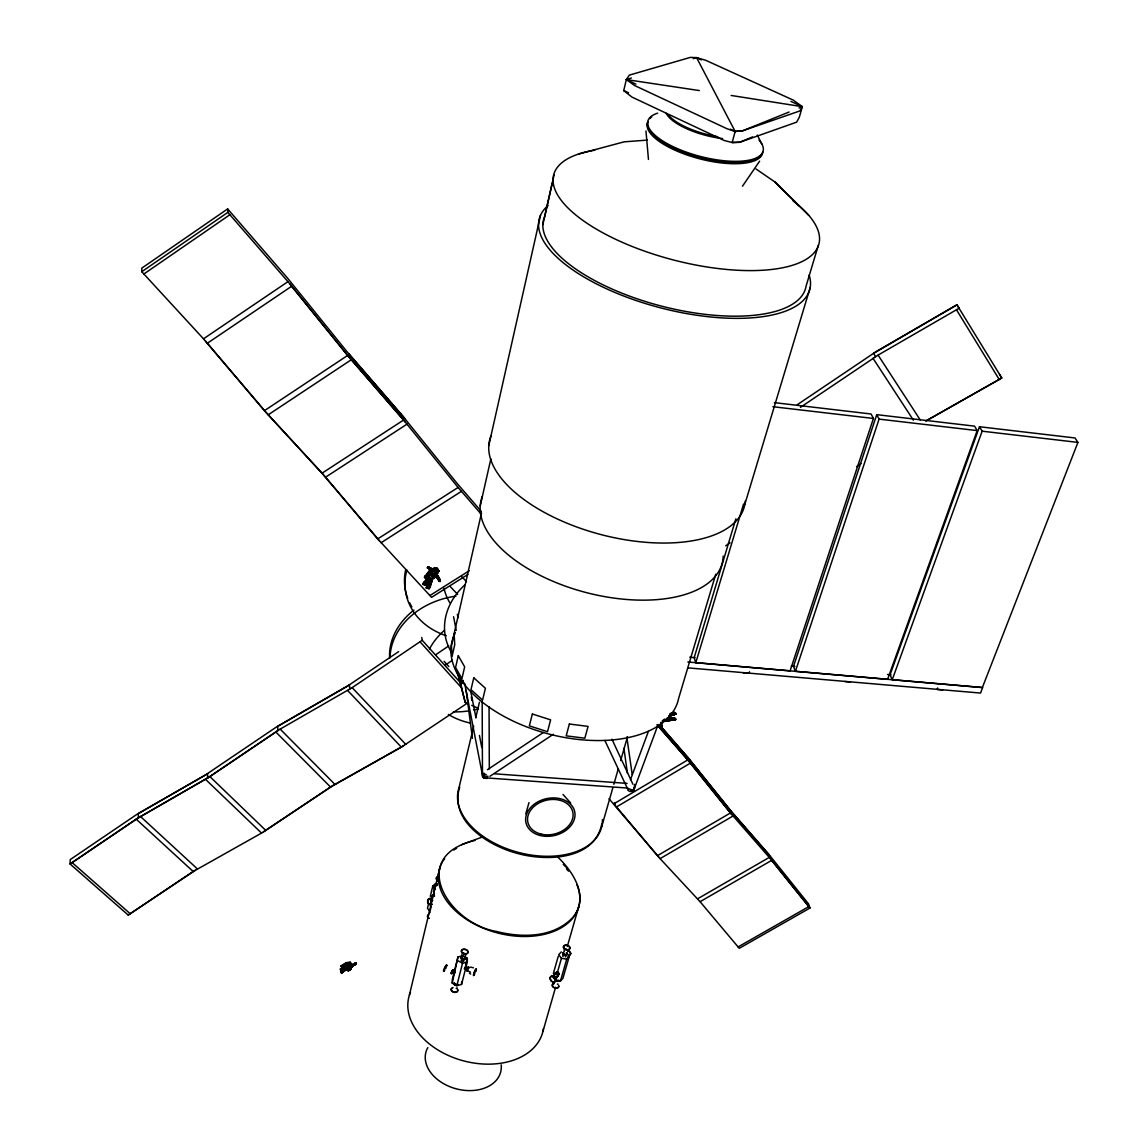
<?xml version="1.0" encoding="UTF-8"?>
<svg xmlns="http://www.w3.org/2000/svg" width="1148" height="1148" viewBox="0 0 1148 1148"><rect width="100%" height="100%" fill="white"/><g stroke="black" fill="none" stroke-linecap="round" stroke-linejoin="round"><path stroke-width="1.5" d="M467.939 574.431L431.562 597.333L377.721 538.914L322.043 473.191L264.456 410.654L203.497 338.818L141.778 271.717L141.778 268.158L227.648 208.907L287.545 278.117L347.083 351.79L402.919 416.265L457.263 483.609L481.313 511.42M467.91 702.763L401.355 747.133L330.524 787.04L261.529 833.089L193.194 871.533L128.189 915.071L70.071 863.985L138.334 817.821L138.348 813.487L207.544 773.795M660.961 723.412C663.128 728.851 659.641 724.991 661.578 722.723M660.861 722.494L661.535 726.34M128.189 915.071L195.303 870.227M355.751 962.928C356.11 964.248 356.024 961.364 353.9 964.707C357.157 963.229 356.44 964.349 355.679 962.785M440.287 580.988C440.1 579.051 440.129 583.098 439.469 579.912M666.845 718.217L667.375 719.681L668.265 719.05M440.158 580.199C440.086 581.333 440.373 582.653 438.794 579.553M462.716 955.739L457.98 956.944L452.341 979.316L452.226 983.104L456.832 985.673L461.553 984.439L467.279 962.067L467.351 958.307L464.266 956.6M666.113 721.059L667.375 721.03L666.902 718.978M461.553 984.439L461.625 981.927M427.874 577.846C435.723 574.474 419.12 590.043 427.96 580.615L425.219 583.858M438.263 570.456L439.096 570.728L438.536 571.675L437.56 571.23L438.393 570.628L437.976 571.274L437.445 568.992L434.001 568.303L437.058 568.131L438.177 571.058M452.226 983.104L457.98 956.944M667.131 719.724L666.457 720.743L667.375 721.03M662.439 721.087L668.638 720.657L669.399 719.15M356.009 963.315L354.502 963.315M439.713 580.587L440.1 581.362L439.698 580.343M668.638 720.657L668.882 719.767M342.793 971.136L341.717 972.815L342.204 971.983M661.75 726.741L660.817 725.679M667.734 719.911L667.978 721.217L670.375 720.427M345.275 970.189L341.917 972.801L341.272 972.112M352.034 966.099L351.518 964.478L352.393 965.238M464.309 968.926L464.969 967.104M429.108 568.059C428.792 566.954 426.382 568.174 428.419 567.93M439.957 580.185L439.784 581.448L439.469 580.443M465.801 966.501L465.571 967.348M483.251 775.244L483.552 777.698L626.679 787.987M439.655 580.142L438.923 581.161L436.384 576.913M462.974 680.305L462.314 683.16L462.127 680.262M428.764 567.083L427.415 567.83L427.874 567.198M661.09 725.321L661.205 726.698L662.224 726.325M435.881 576.683L437.862 575.636L435.967 576.856L437.603 573.211L435.594 571.374L437.531 573.11M439.311 581.29L438.88 580.199M429.223 567.772L428.735 568.719L429.783 569.336L430.557 567.93L427.817 567.801L428.276 567.227L427.429 568.03L429.122 567.212L428.764 567.93L431.619 570.47M662.052 726.34L661.047 726.383M341.817 972.5L342.018 972.083M427.946 567.27L427.515 567.959L428.591 567.37M429.209 567.6L427.759 567.758L429.969 568.748M427.644 567.37L428.247 567.643M435.049 568.404L436.312 568.045M356.181 963.502L356.095 964.392L356.382 963.703M439.139 580.371L436.584 577.128M438.536 571.675L437.56 571.274M355.708 963.846L355.909 963.143M340.741 970.907L340.856 970.089L341.616 971.05M428.147 577.587L424.086 582.065L425.348 583.299M431.103 574.603C436.828 580.285 432.839 574.287 428.965 573.526L427.702 575.478C426.884 578.578 430.055 567.313 431.304 571.317C434.403 570.283 431.074 568.03 430.887 570.915M350.441 968.094L350.111 965.152L351.144 964.578M348.518 962.813L346.337 962.627L340.999 966.114L342.434 968.84L343.123 967.061L347.543 964.908M343.855 968.266L345.778 966.013L348.432 966.831M601.71 824.321C594.119 860.369 545.931 861.445 517.231 853.38C488.861 845.904 448.839 821.423 459.702 786.997M661.736 724.001C658.191 724.044 662.941 726.555 661.607 722.465M347.083 968.539C347.385 971.61 344.386 969.371 344.386 967.606C344.357 964.133 349.724 972.241 348.246 966.343M351.403 964.98L352.364 965.253L352.479 966.946M437.331 575.335L435.723 571.489L433.198 570.7M673.689 713.999L673.474 712.793L674.55 712.219L676.029 713.812L668.667 716.065L669.93 715.922M350.7 966.573C354.459 969.285 340.927 974.623 351.991 966.788M346.897 962.598L348.346 965.339L349.193 965.095L348.791 963.315M434.949 570.872L435.781 568.791M563.194 953.658L564.041 954.949M446.759 965.899L446.515 965.109M434.647 570.413L433.901 570.255M431.548 896.932L432.107 895.627M431.863 896.071L431.892 897.219M427.472 567.6L427.745 567.514M433.915 569.795L435.853 567.93L435.25 568.805L434.001 568.303M453.187 971.667C454.508 967.936 450.518 974.666 452.441 973.03M454.02 974.609L455.297 971.696L454.795 972.399M431.82 897.076L432.122 896.244M437.804 570.398L436.326 568.691M341.989 972.643L342.463 970.72L340.454 968.926L341.745 972.629M434.288 578.233L433.686 576.583M431.906 581.878L428.706 587.317L431.978 581.161M664.764 720.27L666.744 719.208L666.873 720.112L664.764 720.27L663.903 719.753L664.534 719.208M562.592 955.854L563.094 956.542M666.873 720.112L667.002 719.365M431.289 571.087C428.591 569.494 429.467 566.05 431.992 569.264M434.231 571.058C433.872 569.609 438.378 573.44 433.226 570.642M675.914 713.267L674.378 713.31L674.407 714.616L673.933 712.678M675.124 714.386L674.034 712.664M422.894 584.318C422.464 580.314 424.746 588.12 425.65 583.945M428.161 586.901L427.257 585.738L429.983 580.716M557.426 976.36A2.023 1.535 38.1 0 0 557.842 975.068L556.909 973.719L555.087 973.648M433.399 578.936C435.063 577.702 431.375 575.335 429.983 574.603L428.505 576.138L427.702 575.478M348.734 962.813L350.671 963.229L349.078 963.473M345.448 968.639L343.008 970.806M555.933 972.801L557.139 971.839L558.933 973.375A1.808 1.363 38.1 0 1 558.574 974.552L557.741 974.781A1.579 1.205 38.1 0 1 557.268 974.695M428.95 582.093C423.54 588.307 430.299 591.45 431.002 584.16M429.539 587.647L429.524 588.58L427.544 587.389M341.975 972.141L341.071 972.858M437.531 573.196L435.68 576.569L434.073 573.641L435.365 571.489L437.603 573.211L434.231 570.628M436.9 573.082L435.752 576.052L434.131 576.483M425.449 585.006L425.65 583.284M554.24 974.279L556.077 972.686L558.43 974.709A2.396 1.808 38.1 0 1 557.942 976.259L557.454 976.518M488.761 445.74L540.507 215.307M466.834 970.605L468.743 966.889L468.499 968.481M554.068 174.927L544.697 216.427A135.435 53.856 14.6 0 0 659.311 305.54A135.435 53.856 14.6 0 0 806.083 286.11L818.337 245.285M542.861 224.692L552.288 182.948M480.208 506.053L490.856 458.884M481.5 512.926L453.661 635.705L455.297 632.663M467.882 967.879L467.136 968.108M468.556 968.18C469.044 965.296 465.686 972.557 467.509 970.548M468.657 968.108L467.824 968.41M341.86 970.06L342.434 972.672M473.622 973.891L473.794 975.255M674.608 712.564L673.417 712.879L673.79 715.032L674.278 713.224L672.183 712.607M345.993 969.5L348.346 969.572L349.423 968.381L348.963 964.162L349.724 966.128L348.375 969.716L346.323 970.117L345.06 969.156L345.089 966.214L346.151 967.047L346.725 966.085L348.274 966.286M428.692 903.146L427.486 908.255L429.955 911.684M430.313 896.344L432.753 886.141L435.494 883.515L433.456 892.01M623.737 90.549L626.349 79.599L629.319 75.137L690.292 57.4L696.592 57.63L705.719 60.299L793.44 100.192L802.323 106.678L799.281 117.34L796.64 122.147L739.857 142.237L732.166 142.539L724.144 140.458L631.917 97.063L623.737 90.549L628.53 92.83M430.213 905.6L432.653 895.411M409.406 995.072L439.842 867.802M473.708 726.225L458.942 787.959A73.974 45.36 14.8 0 0 523.215 853.567A73.974 45.36 14.8 0 0 602.427 819.586M475.76 717.644L479.448 702.203M430.356 909.977L431.174 906.576M433.614 896.373L434.432 892.957M346.983 969.142L346.022 969.888M456.832 985.673L462.529 963.272L467.279 962.067M465.6 965.181L467.351 958.307M433.93 578.291L430.744 575.119L429.108 575.033L430.514 573.9L428.965 573.526M438.349 570.972L439.067 570.743M439.497 580.73L438.923 581.161L438.823 579.855M439.512 581.118L438.952 580.501L439.426 581.075M352.336 966.817L352.092 965.87M433.169 571.977L431.806 572.594L431.519 570.8M341.157 971.94L341.372 971.208M439.885 581.39L440.201 580.171M350.527 968.898L350.886 968.137L351.331 969.027L348.633 970.605M553.379 973.389L558.215 956.428M525.77 813.846L528.998 802.581M557.067 973.604L561.444 958.322L558.703 954.734L561.257 951.922M542.889 1031.535L555.575 987.309M567.299 946.483L579.008 905.672M601.681 826.704L612.874 787.686M613.85 784.285L618.227 769.016M620.666 760.536L627.482 736.786M555.13 980.392L560.396 981.153L566.753 959.097L569.293 956.284L566.552 952.697M569.293 956.284L562.936 978.311L560.396 981.153M341.501 972.557L341.186 972.169M341.473 972.342L340.482 970.921M670.317 720.585L668.854 720.6M340.712 972.184L341.487 970.935L341.186 972.327M452.743 970.778L452.829 970.06M715.778 574.158L678.626 698.4A116.838 65.379 14.7 0 1 544.209 732.754A116.838 65.379 14.7 0 1 454.594 634.342M673.273 719.294L673.546 718.045M735.839 518.839L694.153 657.747L695.803 662.669L790.097 670.848L873.427 418.46L871.088 413.998L774.355 402.632M695.803 662.669L743.588 503.972M744.88 504.173L810.287 287.23M427.817 577.961L423.885 583.098L424.043 582.352M350.255 964.349L350.585 963.301M452.613 972.801C449.456 976.79 454.967 967.176 452.283 970.548M674.321 717.859L673.632 719.509C677.234 721.891 674.823 715.333 673.058 718.892L673.56 720.255L674.321 719.193M749.515 671.752L749.027 673.288L743.172 672.785M467.982 968.252L468.241 966.659L466.806 970.548M466.432 969.873L466.719 969.099M435.508 567.729L435.322 568.705L436.154 567.801M473.909 973.002L473.421 975.613L474.583 974.236M474.081 975.111L476.004 969.242M475.961 971.423L476.377 968.869L475.645 969.615M435.494 571.489C441.779 570.312 431.562 567.342 437.029 568.102L438.149 569.394L436.871 569.308M876.728 414.658L793.483 666.414L795.42 671.307L887.591 679.315L977.192 430.6L974.566 426.152L876.728 414.658L879.081 419.12L795.42 671.307M344.974 967.391C341.717 968.697 345.792 970.778 346.524 970.089L349.336 968.41L349.466 966.2L348.102 964.966L349.308 966.243L349.207 968.367L346.395 970.003M350.843 968.481L349.982 968.783L350.872 968.151M348.318 963.445L350.527 963.631M437.56 570.9L437.503 569.264M342.649 966.3L343.037 965.827M344.816 967.908L341.143 968.553L341.702 970.95M350.054 968.381C352.12 968.898 350.987 968.611 348.762 970.447L347.069 970.003M979.488 426.74L890.044 674.837L892.24 679.716L982.372 687.537L1077.929 442.396L1075.002 437.962L979.488 426.74L982.143 431.189L892.24 679.716M630.467 779.693L648.405 731.391M629.678 789.135L633.696 790.369L657.833 725.407M427.774 587.03L426.984 586.499L430.07 580.587M937.629 687.982L937.069 689.474L942.666 689.962M634.241 788.145L634.543 784.428M452.915 970.046L451.064 973.719L451.781 973.074M451.221 972.657L452.025 970.95M451.537 971.925L451.551 972.987M346.567 968.553L347.256 969.17L346.237 968.309L346.667 966.731L345.519 968.51L348.016 968.453M453.259 971.538L453.647 969.859L452.9 970.562M467.595 968.926L467.308 970.763M473.823 973.059L474.741 970.978M345.39 970.089L341.501 970.849M350.728 963.1L350.556 964.679M349.136 962.655L350.384 962.225L350.571 964.09M430.213 578.836L429.051 579.18L429.696 578.549M434.245 569.709L434.776 568.777M341.444 970.648L342.463 970.089L341.43 970.218M342.649 971.868L345.074 970.605M426.224 588.092C425.937 585.767 428.663 586.585 426.783 588.35M346.237 968.309L346.423 966.774M445.754 968.467L446.185 967.534M345.605 966.372L343.424 967.147M429.438 569.293L430.687 568.016M674.823 720.112L673.359 717.73L667.447 718.304M346.983 969.873L349.839 968.324M436.369 572.235L436.168 571.46M429.065 581.692L429.653 580.472M427.386 573.943L426.597 575.076L427.974 575.134L427.759 575.937M430.328 569.006L430.256 567.643M445.209 966.659L444.19 968.682A3.946 0.746 -62.9 0 0 443.487 971.05L444.305 970.734M451.767 971.395L452.743 969.845M428.434 575.65L426.869 578.161M434.575 896.086L432.366 896.258A1.808 1.32 38.6 0 0 431.978 897.076M474.755 971.079L475.243 970.074M355.378 963.029L354.962 963.315M457.665 984.453L457.119 984.984A1.679 1.148 14.1 0 1 454.579 983.205M353.412 963.933C357.702 963.603 355.622 964.478 351.819 965.597M340.999 966.114L342.147 965.368M434.891 569.164L434.633 569.58M341.085 966.257L346.639 963.043M436.111 571.503L433.786 574.244M445.754 965.827L443.946 971.05M434.748 569.638L434.776 567.657M428.907 568.231L429.539 567.456M436.857 571.159L438.292 570.312M429.338 571.23L426.482 575.55L427.286 574.359M431.074 582.495L432.193 579.941M428.505 581.921C429.122 583.629 420.943 573.369 426.855 575.894L426.64 575.335M427.185 575.349L429.983 570.039L431.045 569.867C433.04 566.394 423.741 577.214 426.97 573.914M424.387 577.014L426.496 577.286L427.974 575.134M431.304 571.259L432.466 569.422M436.857 571.575L437.905 570.283M428.462 572.579L429.481 571.058M475.215 970.247L475.717 969.371M432.452 570.599C433.571 568.059 429.137 570.829 431.648 571.101M742.483 186.191L759.632 161.165M423.87 582.969L426.339 580.472M423.397 584.719L424.215 583.801M429.366 580.013L427.946 581.534M346.423 966.53L347.27 966.128M343.898 968.137L344.859 967.577M437.718 571.632L438.952 570.57L438.263 571.331M426.769 586.025C429.094 587.216 428.477 582.624 430.701 583.729L428.936 582.667M434.561 577.387L434.317 575.865L432.595 575.134M444.233 970.964L444.764 970.146M445.711 965.999L446.242 965.195M438.436 579.309L437.718 577.616M429.983 574.603L429.467 574.23M431.849 569.953L433.112 568.504L434.489 569.939M423.684 582.38L424.947 582.409L427.587 579.381M554.685 973.992L556.393 973.59L557.713 975.039A1.808 1.378 38.2 0 1 557.34 976.216M429.61 568.303L429.409 567.399M437.603 578.592L439.21 578.118L438.048 576.21M433.212 568.92L432.452 568.877M437.747 578.793L439.21 578.118L438.235 576.927M347.083 969.572L348.777 969.773L349.552 968.525M438.565 579.353L439.813 579.223M435.178 569.279L434.575 569.408M349.767 968.754L347.93 969.845M352.953 964.937C353.986 963.531 356.626 964.177 354.359 965.095M350.7 965.124L351.532 964.65L350.355 964.42M351.905 965.812L352.436 966.917M438.766 578.879L438.995 579.769L439.325 578.75M437.417 575.306C433.413 577.875 440 575.507 436.685 575.579M436.297 575.736L435.063 576.138M439.368 579.482L439.196 577.831L438.062 578.161M353.082 965.525L355.033 964.363M344.658 966.429L347.686 966.343M432.839 895.655L432.394 897.119M434.676 577.717L435.035 576.755M340.454 968.926L341.788 968.754L341.071 968.912M349.638 966.229L348.547 964.822L349.466 966.2M673.79 714.042L674.019 712.836M437.331 571.245L437.976 570.9M431.863 895.942L434.26 895.454M352.149 964.507L353.512 963.789M350.858 967.577L351.618 965.683M429.768 580.056L431.935 580.285L432.136 581.275M446.156 965.425L446.974 965.109A3.946 0.746 -62.9 0 1 446.902 965.698M668.423 719.437L674.063 719.954L667.906 719.71M351.475 967.448L350.771 967.276L351.934 966.53M674.206 714.099L675.914 714.314M426.066 587.747L429.352 588.278M430.285 579.166L429.323 579.295M670.274 715.778L674.321 714.802M343.926 970.562L345.118 969.142M343.281 971.337L344.17 970.734M461.898 957.289L461.596 957.532A1.665 1.119 14.1 0 0 462.701 959.369A1.665 1.119 14.1 0 0 464.653 958.379L464.481 957.977M429.61 568.447L431.519 569.064M432.107 896.244L432.896 895.87A1.693 1.248 38.6 0 1 433.901 896.1M431.146 578.85L431.921 578.305L430.428 578.836M436.283 575.55L435.465 576.382M141.778 271.717L227.892 212.337L227.648 208.907M143.816 274.042L229.887 214.719L287.961 281.662L347.643 355.45L403.608 420.01L458.081 487.455L481.041 513.96M398.657 651.605L347.127 686.332L275.405 727.689L205.363 775.029L136.21 814.822L70.258 859.565L70.071 863.985L136.196 819.17L209.883 776.593L280.169 729.109L352.163 687.652L422.22 640.254L421.746 637.513M435.594 654.834L448.739 645.894M203.497 338.818L287.961 281.662M797.286 404.713L876.139 351.604L956.944 304.823L959.111 308.238L878.077 355.105L800.472 407.325M445.065 665.223L452.355 660.287M207.386 343.223L291.75 286.196M138.334 817.821L207.702 777.957L277.945 730.501L277.615 726.297L349.379 684.926L349.896 689.073M354.388 964.019L353.34 965.698M429.639 579.84L430.873 579.826M725.694 545.817L730.099 542.875M263.681 831.769L332.705 785.691L403.579 745.755M856.58 466.619L861.014 463.663M487.484 769.677L543.406 732.481M264.456 410.654L347.643 355.45M268.158 414.844L351.259 359.769M489.952 776.278L553.307 734.289M322.043 473.191L403.608 420.01M325.573 477.195L407.052 424.114M345.778 966.013L343.883 967.075L345.778 966.013L345.964 967.061M377.721 538.914L458.081 487.455M342.836 971.294L343.855 970.763M381.093 542.731L461.381 491.387M343.553 968.783L342.118 969.386L342.377 970.634M343.152 964.994L344.73 964.004M429.955 595.511L469.374 570.671M349.982 968.783L350.858 968.238L351.015 969.142M348.447 970.562L351.259 968.984M346.682 965.167L343.123 967.061M926.823 420.412L1001.774 377.993L956.944 304.823L873.671 353.297M432.38 569.508L431.189 569.982L432.165 569.379M346.466 965.081L348.346 965.339M422.765 583.959L425.549 584.074M347.299 965.095L347.614 965.152M613.778 803.873L687.781 759.919L730.444 812.956L769.275 857.398L809.986 908.025L739.269 948.32L700.079 901.697L660.086 858.647L608.971 798.707M348.045 962.942L347.069 963.416L350.384 962.225M616.505 806.958L690.436 763.09M351.905 965.956L351.302 966.329M657.46 855.676L730.444 812.956M660.086 858.647L732.998 816.013M697.568 898.841L769.275 857.398M700.079 901.697L771.729 860.326M482.174 701.385L482.476 776.105L483.81 775.89M738.064 946.957L808.809 906.619M925.79 421.115L1001.774 377.993L999.549 374.478M344.63 963.818L347.744 962.368M474.928 840.422C406.751 856.422 448.28 923.623 496.725 931.502C521.967 937.959 553.35 937.83 572.565 917.683C589.857 897.851 573.512 871.82 557.713 857.054M342.133 970.734L343.74 971.38M557.254 976.001L557.612 975.8A1.794 1.363 38.1 0 0 557.985 974.638L557.828 974.193M557.225 976.819L557.727 976.561A2.396 1.808 38.1 0 0 558.215 975.011L556.479 973.102M664.118 719.696L665.854 719.796M349.738 965.152L351.503 966.501M483.552 777.698L484.083 773.192M425.406 583.701L424.803 582.61M569.078 955.911L570.671 953.471L569.121 951.132M569.193 956.155L570.929 953.5L569.236 950.946M752.586 136.885L739.714 142.28L732.166 142.539L735.15 131.446L696.592 57.63L693.249 58.677M554.757 973.26L557.598 973.848M431.002 578.678L431.921 578.305M556.292 972.069L556.694 971.897A1.665 1.263 38.1 0 1 558.028 972.141L558.918 973.375A1.794 1.363 38.1 0 1 558.559 974.537M789.106 112.016L742.856 130.714L735.15 131.446L727.258 128.849L634.686 85.569L626.349 79.599L631.371 78.021M799.022 108.012L802.323 106.678L790.929 101.397M354.502 964.593L352.493 965.913M553.81 975.082L552.805 976.274L553.422 978.01A2.052 1.55 38.1 0 0 555.144 978.857L556.22 978.527A2.382 1.808 38.1 0 0 556.723 977.594M554.01 975.499L553.738 977.752A1.607 1.205 38.1 0 0 555.072 978.412L555.89 978.168A1.822 1.378 38.1 0 0 556.278 977.45M461.596 844.684L483.15 836.72M426.037 584.963L424.688 584.92M671.695 713.41L674.35 712.922M674.522 717.887L673.833 719.193M345.175 966.401L343.912 966.96L345.648 967.247M664.821 719.638L665.625 719.351M671.149 714.644L669.829 715.046M457.263 984.396L456.832 984.539A1.65 1.134 14.1 0 1 455.828 984.482M340.282 969.357L344.4 968.381M354.589 965.038L353.598 964.191M348.174 968.453L346.409 968.51M347.744 965.698L348.619 965.439M436.312 576.87L437.589 575.464M670.776 713.138L673.417 712.879M343.166 967.262L343.984 967.032M578.449 154.076L624.067 141.85L647.3 140.099M676.029 713.812L673.159 714.243M432.251 895.584L433.714 895.627M432.509 896.043L433.399 896.014M431.949 904.107C425.291 905.844 427.53 894.493 432.466 900.491M432.093 904.351C424.846 906.231 427.286 893.847 432.667 900.391M429.553 572.694L430.27 572.522M426.999 587.546L428.362 587.719M661.722 723.685L660.861 723.656M675.698 719.767L674.163 719.81L675.856 719.294M344.4 968.898L340.712 969.242M348.978 962.383L347.571 963.143M431.562 574.158L432.495 574M673.661 713.568L669.758 714.07M343.611 966.903L344.443 966.917M673.46 714.472L670.705 714.96L670.116 714.056L670.647 715.692M343.553 971.495L343.094 970.39L343.812 970.921M348.217 962.598L349.136 962.526M432.437 575.306L433.671 576.64M673.187 719.739L669.987 719.423M431.591 568.432L432.581 568.963M666.471 719.997L668.653 719.868M463.189 953.601L464.223 953.701A1.693 1.134 14.1 0 1 465.399 954.505M348.318 969.586L346.509 969.974M665.668 720.37L663.056 720.47M675.67 718.705L674.608 718.634M488.029 776.263L482.476 776.105M667.16 720.356L665.065 720.442M667.519 720.47L662.468 720.542M662.482 721.202L667.706 721.001L666.385 721.145M662.827 720.657L664.505 720.6M423.598 583.485L424.459 583.5M673.245 718.677L673.431 719.638M668.638 717.07L670.604 717.328M668.71 717.242L669.887 717.313M434.36 567.786L435.221 567.83M674.708 714.472L674.278 713.224M673.489 718.935L669.973 718.562L673.331 718.117M430.629 568.389L431.72 569.451M494.673 773.809L627.052 783.395M429.165 588.838L428.218 588.752M432.724 577.831L434.044 577.932M689.761 657.216L695.1 657.675M791.302 666.084L794.875 666.385M887.519 674.479L891.078 674.794M687.853 661.994L982.674 687.566L980.535 693.062L687.939 667.878M844.799 681.539L850.51 682.027M671.838 718.045L670.217 717.443M772.877 406.708L873.427 418.46M879.081 419.12L977.192 430.6M982.143 431.189L1077.929 442.396M561.444 958.322L566.753 959.097M470.422 967.133L473.435 967.793M429.366 579.309L430.141 578.09M699.347 90.563L626.349 79.599L635.949 84.163M731.133 95.456L802.323 106.678L799.826 110.94L743.014 130.671L735.15 131.446L730.358 129.164M427.128 586.513L428.62 587.001M437.761 576.224L439.526 578.248M423.928 582.739L424.99 583.041M349.552 970.175L348.978 969.285L349.494 970.031M430.758 572.608L433.155 573.555M355.091 964.564L355.119 963.631M346.782 967.707L347.844 967.922M346.782 968.424L347.256 969.17M431.404 580.084L429.797 579.826L432.294 580.544M346.868 969.486L348.762 970.447M429.252 569.049L430.529 570.025M345.735 969.586L346.71 970.132L345.907 969.5M432.739 569.465L433.585 570.054M628.774 788.762L627.569 788.174M661.722 726.297L661.492 725.593M457.033 671.379L465.227 702.404L468.484 703.882M471.756 705.36L478.286 708.316M467.207 970.62L470.536 972.155M696.592 57.63L701.471 59.897M342.778 971.911L342.405 970.734M351.733 964.65L352.565 966.2L351.819 965.97M457.88 960.704L462.529 963.272M430.443 574.129L431.275 574.603M756.015 168.986L774.9 181.958L799.338 205.994M346.653 969.543L347.672 970.175M469.403 973.26L470.68 974.078M428.118 586.14L429.108 587.145M429.209 575.521L429.998 576.052M428.261 586.829L428.821 587.188M353.828 963.732L354.718 964.98M424.947 582.409L425.894 583.615M341.917 968.568L342.707 970.175M72.195 862.665L130.284 913.794M433.7 574.359L435.149 576.023M136.196 819.17L193.194 871.533M140.487 816.486L197.413 868.936M563.266 864.43L566.782 867.73M438.766 578.664L437.316 576.999M205.506 779.32L261.529 833.089M209.883 776.593L265.834 830.449M808.766 215.35L774.9 181.958M439.325 578.233L439.684 578.994M275.721 731.879L330.524 787.04M280.169 729.109L334.886 784.357M435.365 571.489L436.34 572.651M347.643 690.479L401.355 747.133M352.163 687.652L405.804 744.392M450.289 586.614L457.65 594.42M461.639 576.511L466.519 581.735M205.435 341.028L266.307 412.749L323.808 475.186L379.414 540.823M419.924 641.689L461.625 687.91M444.089 661.291L448.839 666.572M422.22 640.254L461.496 683.864M563.022 794.445L570.7 803.083M657.503 725.292L687.781 759.919M659.756 725.22L689.159 759L731.635 811.88L770.308 856.178L808.522 903.849L809.986 908.025L770.495 858.862M656.943 724.618L689.116 761.511L731.721 814.492M659.081 724.417L687.824 757.422L730.372 810.359L769.088 854.715L770.452 858.733M404.641 418.317L348.877 353.943L349.451 357.616L405.33 422.062M426.525 579.783L424.487 577.2M615.113 805.293L658.765 857.169M227.892 212.337L229.887 214.719M436.025 575.722L434.532 574.014L436.111 575.535M289.856 283.929L349.451 357.616M349.753 968.697L350.355 969.586M350.312 966.286L351.015 967.204M434.016 569.107L434.604 569.896M432.753 886.141L435.25 889.557M345.304 969.414L346.05 969.787M872.997 358.276L913.406 420.182M878.077 355.105L920.309 420.053M346.28 967.448L347.04 969.027M956.528 309.86L999.248 379.543M873.614 353.182L875.479 356.583M757.278 135.077L761.755 143.902M437.201 574.588L436.814 573.742M342.707 970.878L342.118 969.386M604.867 740.46L628.2 790.14M611.956 739.24L632.878 784.184M343.482 970.476L343.711 971.509M431.605 571.747L431.806 572.594M556.263 976.991L556.091 976.532A1.736 1.306 38.1 0 1 555.503 976.288M346.538 968.137L346.222 966.903M730.372 810.359L731.678 814.363M687.824 757.422L689.073 761.382M614.395 802.61L615.141 805.422M457.894 672.585L465.227 702.404M349.136 966.76L349.207 967.319M457.363 614.309L458.038 617.724M470.795 691.526L475.961 717.844M479.405 735.394L481.816 747.678M453.575 616.72L456.23 630.367M464.71 683.505L482.72 776.55M436.986 573.555L437.115 574.359M626.822 737.174L632.204 774.426M623.909 748.353L627.439 773.192M471.326 696.893L471.785 700.438M466.16 690.407L472.416 738.308M645.965 130.944L648.462 159.428M207.544 773.666L207.702 777.957M489.062 706.68L489.321 768.93M762.803 152.124A59.481 20.994 14.6 0 1 699.103 157.405A59.481 20.994 14.6 0 1 647.859 121.573M649.711 118.675A59.481 20.994 14.6 0 1 651.705 116.996M717.773 136.698A45.576 15.756 14.6 0 1 668.452 115.116M722.609 138.564A45.561 15.771 14.6 0 1 666.271 113.351M759.058 140.085A59.509 20.965 14.6 0 1 699.462 156.2A59.509 20.965 14.6 0 1 657.661 113.15M762.473 153.287A59.466 21.008 14.6 0 1 698.816 158.596A59.466 21.008 14.6 0 1 647.572 122.75M723.24 556.077A124.587 62.968 14.7 0 1 588.938 593.258A124.587 62.968 14.7 0 1 482.347 496.381M745.31 500.858A131.633 63.542 14.7 0 1 602.657 535.011A131.633 63.542 14.7 0 1 490.957 435.996M792.995 200.857A137.043 52.162 14.6 0 1 770.121 269.637A137.043 52.162 14.6 0 1 585.968 222.554A137.043 52.162 14.6 0 1 594.822 150.187M809.153 275.118A139.798 55.592 14.6 0 1 658.809 307.391A139.798 55.592 14.6 0 1 548.113 205.549M634.37 787.399A3.372 2.597 -25.1 0 1 631.314 791.46A3.372 2.597 -25.1 0 1 628.2 788.475M634.213 789.164A2.296 1.794 -7.9 0 1 630.797 790.484M634.098 788.073A2.296 1.794 -7.9 0 1 634.27 788.604M464.151 683.046A3.257 3.057 4 0 1 462.759 680.592M485.991 777.713A2.339 1.794 -11.5 0 1 482.705 776.263A2.339 1.794 -11.5 0 1 486.149 774.47M487.326 777.741A3.43 1.794 56.6 0 1 484.312 777.383A3.43 1.794 56.6 0 1 482.734 773.106M501.188 1064.813A38.673 27.523 14.9 0 1 457.779 1089.208A38.673 27.523 14.9 0 1 427.788 1047.622M543.463 1028.579A69.21 47.972 14.9 0 1 462.831 1060.68A69.21 47.972 14.9 0 1 410.467 992.245M579.238 892.398A72.137 46.451 14.8 0 1 501.92 933.998A72.137 46.451 14.8 0 1 442.21 862.435M442.956 861.158A72.137 46.451 14.8 0 1 444.649 858.69M453.833 850.051A72.137 46.451 14.8 0 1 456.674 848.243M566.452 868.849A72.137 46.451 14.8 0 1 568.504 871.174M576.985 884.85A72.137 46.451 14.8 0 1 578.922 890.891M457.607 989.361A3.487 2.396 14.1 0 1 454.321 992.374A3.487 2.396 14.1 0 1 451.494 988.371M452.169 987.854A3.487 2.396 14.1 0 1 453.073 987.553M457.22 991.413A3.2 2.196 14.1 0 1 452.929 991.7A3.2 2.196 14.1 0 1 451.752 988.5M457.349 989.404A3.2 2.196 14.1 0 1 457.564 990.81M558.531 985.199A3.444 2.325 16.7 0 1 557.024 988.141A3.444 2.325 16.7 0 1 552.518 986.376A3.444 2.325 16.7 0 1 554.025 983.434M558.574 985.945A3.157 2.124 16.7 0 1 556.306 988.012A3.157 2.124 16.7 0 1 552.647 986.103A3.157 2.124 16.7 0 1 554.154 983.621M428.993 918.429A3.372 2.224 13.1 0 1 428.462 914.726M429.137 918.285A3.085 2.038 13.1 0 1 427.644 916.506M428.032 915.315A3.085 2.038 13.1 0 1 428.635 914.884M457.177 987.854A1.693 1.162 17.1 0 1 456.703 988.127A2.152 1.478 14.1 0 1 456.158 988.313M557.871 983.98A2.124 1.435 16.7 0 1 557.34 984.166M429.409 913.047A2.081 1.378 13.1 0 1 430.041 912.387M457.751 984.496A1.837 1.248 14.1 0 1 457.205 985.113L456.746 985.214A1.837 1.248 14.1 0 1 454.421 983.176M558.445 981.009A1.808 1.205 16.7 0 1 555.632 980.234M453.891 983.334A2.196 1.507 14.1 0 0 457.449 985.242A1.851 1.277 16.2 0 0 458.196 984.51A1.851 1.277 16.2 0 1 457.578 984.812A2.196 1.507 14.1 0 1 453.977 983.362M559.105 980.808A2.167 1.449 16.6 0 1 555.13 979.732M559.234 980.378A2.167 1.464 16.5 0 1 555.445 979.775M455.354 984.295A1.65 1.134 14.1 0 1 454.536 983.319M558.488 980.292A1.65 1.105 16.7 0 1 556.206 979.918M431.964 901.194A2.009 1.478 38.6 0 1 430.83 900.606L430.113 899.53A2.339 1.722 38.6 0 1 430.07 898.41M432.409 900.821A1.55 1.134 38.7 0 1 431.074 900.319L430.529 899.501A1.808 1.32 38.7 0 1 430.687 898.281M568.002 956.715A2.368 1.765 35.1 0 1 567.643 957.088M463.964 960.933A1.665 1.119 14.1 0 1 461.051 960.46M565.835 956.011A1.65 1.105 16.7 0 1 565.376 956.901M566.366 954.519A1.636 1.091 16.6 0 1 564.041 954.949M436.914 884.505A1.607 1.048 13.1 0 0 436.513 885.668A2.138 1.392 13.1 0 1 436.699 883.673M465.213 958.322A2.224 1.492 14.1 0 1 462.3 959.541A2.224 1.492 14.1 0 1 461.553 956.901A1.866 1.292 15 0 1 462.084 956.671M464.667 957.403A2.224 1.492 14.1 0 1 465.026 957.848M566.725 953.658A2.181 1.449 16.7 0 1 566.064 955.409A2.181 1.449 16.7 0 1 563.309 954.82A1.837 1.205 18.3 0 1 562.692 953.414A2.181 1.449 16.7 0 1 562.922 953.012A2.181 1.449 16.7 0 1 563.051 952.567M436.053 885.668A2.138 1.392 13.1 0 1 436.584 884.118M464.782 956.958A2.224 1.492 14.1 0 1 465.155 957.403L465.299 957.877A2.224 1.492 14.1 0 1 462.414 959.097A2.224 1.492 14.1 0 1 461.668 956.456A1.866 1.292 15 0 1 462.199 956.212M566.452 952.768A2.181 1.449 16.7 0 1 566.438 954.849A2.181 1.449 16.7 0 1 563.438 954.375A1.837 1.205 18.3 0 1 562.821 952.969M464.38 957.088A1.679 1.134 14.1 0 1 464.28 958.695A1.679 1.134 14.1 0 1 461.955 958.322A1.679 1.134 14.1 0 1 462.041 956.715M566.552 953.17A1.822 1.205 16.6 0 1 564.142 954.433L563.352 953.07A1.665 1.105 16.7 0 1 563.797 952.496A1.822 1.205 16.6 0 0 563.697 954.131L563.725 954.175A1.665 1.105 16.7 0 0 566.38 954.246M436.914 885.395A1.607 1.048 13.1 0 1 436.714 884.118M436.814 885.424A1.779 1.162 13.1 0 1 436.943 883.788M465.772 955.767A2.181 1.464 14.1 0 1 465.356 956.083M464.796 956.27A2.181 1.464 14.1 0 1 464.151 956.298M463.476 956.198A2.181 1.464 14.1 0 1 462.328 955.581M461.955 955.15A2.181 1.464 14.1 0 1 461.769 954.677M465.858 954.433A2.181 1.464 14.1 0 0 464.323 953.385A1.708 1.191 15.4 0 0 462.457 953.5M564.299 949.367A2.152 1.421 16.6 0 1 567.27 949.855M567.844 951.204A2.152 1.421 16.6 0 1 567.643 951.606M564.285 951.419A1.679 1.091 19 0 1 563.84 950.989M436.742 881.836A2.109 1.363 13.2 0 1 436.771 881.406M564.328 949.898A1.665 1.105 16.6 0 1 566.94 950.056M437.876 880.53A3.415 2.21 13.2 0 1 436.197 878.249A3.415 2.21 13.2 0 1 438.192 876.584M438.019 880.387A3.128 2.023 13.2 0 1 436.484 878.306A3.128 2.023 13.2 0 1 438.306 876.771M451.494 652.365A72.367 58.376 -13.1 0 1 464.997 584.734M478.458 708.876A72.008 57.658 -11.1 0 1 473.823 709.981M469.145 710.842A72.008 57.658 -11.1 0 1 453.417 711.875M390.033 657.847A72.008 57.658 -11.1 0 1 455.928 596.171M389.603 657.718A71.865 57.601 -11.1 0 1 413.926 610.076M470.436 723.082A71.463 56.869 -12.1 0 1 448.366 714.458M429.467 649.007A71.463 56.869 -12.1 0 1 444.319 630.41M449.829 602.786A73.486 60.227 -13.4 0 1 443.946 588.178M446.328 635.762A73.572 60.299 -12 0 1 406.866 570.054M411.902 606.933A73.429 60.241 -12 0 1 409.592 602.743M407.698 598.395A73.429 60.241 -12 0 1 405.574 570.169M670.532 714.07L670.461 717.342L670.576 714.171M433.356 894.995L433.384 895.856A1.808 1.32 38.6 0 1 433.542 894.636L433.356 894.995M454.106 634.04L451.451 645.736L452.082 656.426L454.751 644.688L454.106 634.04M458.282 655.709L455.584 667.49L461.926 678.655L464.667 666.845L458.282 655.709M473.78 677.808L470.981 689.647L482.576 700.136L485.417 688.283L473.78 677.808M532.371 714.013L529.328 725.866L547.524 731.707L550.624 719.853L532.371 714.013M569.365 724.015L566.194 735.854L584.834 738.193L588.077 726.397L569.365 724.015M551.614 976.073L550.825 976.489A3.875 2.927 38.1 0 0 550.036 978.957L550.997 980.808A3.315 2.511 38.1 0 0 553.795 982.186L555.517 981.669A3.875 2.927 38.1 0 0 556.321 979.187L554.527 976.632L551.614 976.073M551.743 976.331L551.026 976.704A3.559 2.683 38.1 0 0 550.308 978.971L551.184 980.665A3.042 2.296 38.1 0 0 553.752 981.927L555.331 981.454A3.559 2.683 38.2 0 0 556.062 979.187L554.412 976.833L551.743 976.331M462.414 953.098A3.53 2.382 14.1 0 0 468.126 952.539A3.53 2.382 14.1 0 0 463.605 949.166A3.53 2.382 14.1 0 0 462.414 953.098M462.601 952.969A3.243 2.181 14.1 0 0 467.839 952.453A3.243 2.181 14.1 0 0 463.692 949.367A3.243 2.181 14.1 0 0 462.601 952.969M563.826 948.305A3.487 2.296 16.6 0 0 569.709 949.066A3.487 2.296 16.6 0 0 566.509 945.12A3.487 2.296 16.6 0 0 563.826 948.305M564.055 948.234A3.186 2.109 16.6 0 0 569.451 948.937A3.186 2.109 16.6 0 0 566.524 945.321A3.186 2.109 16.6 0 0 564.055 948.234M540.091 835.471A24.983 18.856 -13.1 0 0 574.904 812.884A24.983 18.856 -13.1 0 0 535.944 803.012A24.983 18.856 -13.1 0 0 540.091 835.471M540.909 834.065A23.046 17.378 -13.1 0 0 572.995 813.229A23.046 17.378 -13.1 0 0 537.063 804.145A23.046 17.378 -13.1 0 0 540.909 834.065"/></g></svg>
